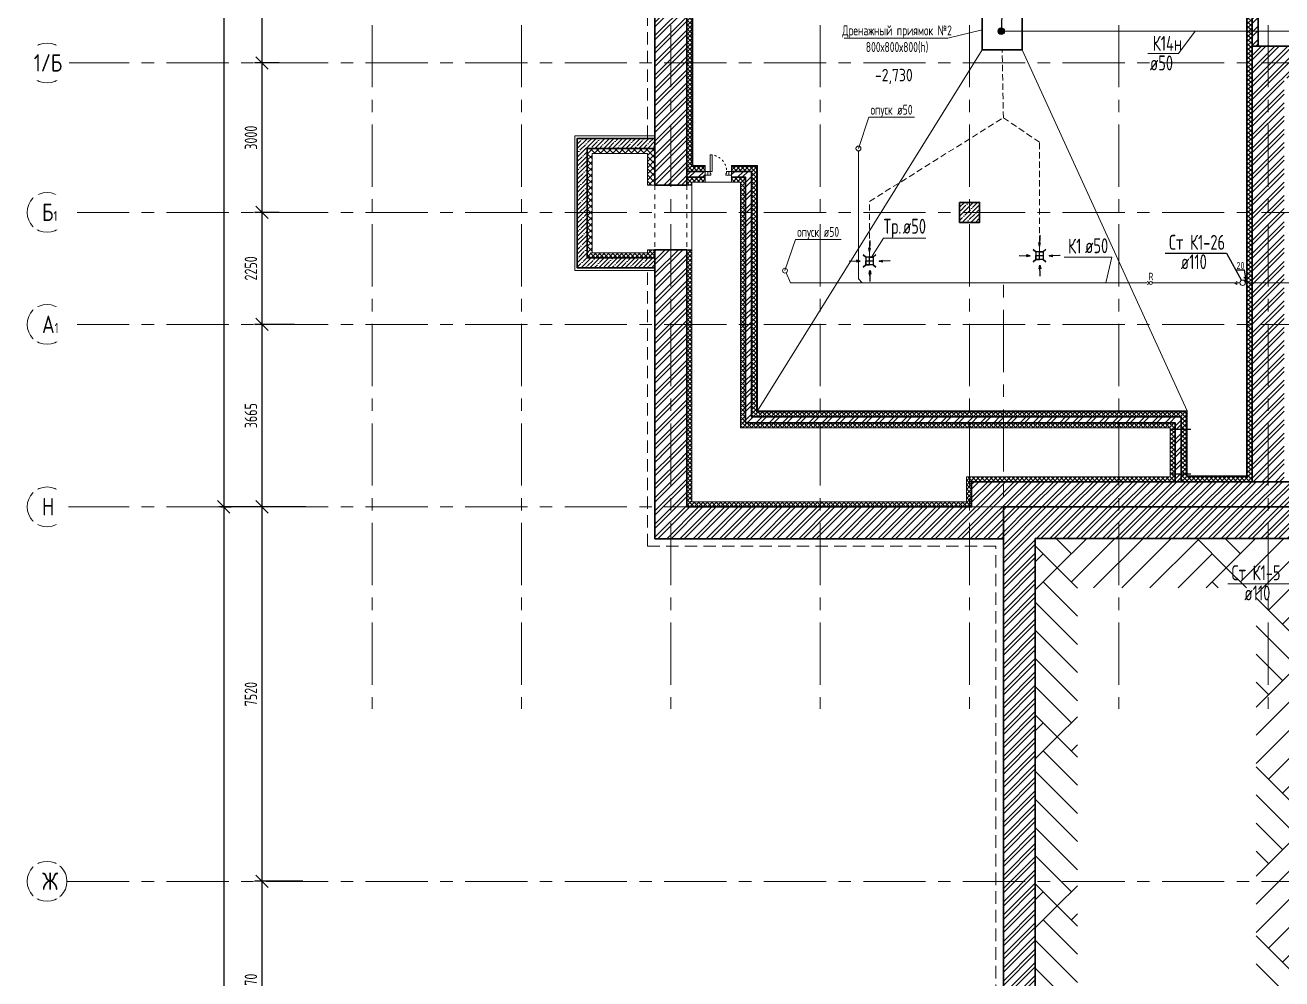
# Model space of a CAD drawing. Header units: millimetres. Extents: x -8689834 to 9419935, y -370377 to 166066.
# Drawn here: x -360146 to -334898, y 73207 to 92361 of the extents above; entities that cross this region are included whole.
import ezdxf
from ezdxf import colors
from ezdxf.entities.mleader import LeaderData, LeaderLine
from ezdxf.math import Vec2, Vec3

# ---------------------------------------------------------------- set-up
doc = ezdxf.new("R2010")
doc.units = ezdxf.units.MM
doc.header["$MEASUREMENT"] = 0
for name, pattern in [('01_base$0$DASHED2', [0.375, 0.25, -0.125]), ('ACAD_ISO03W100', [30, 12, -18]), ('CENTER', [2, 1.25, -0.25, 0.25, -0.25]), ('TRATTEGGIATA', [0.75, 0.5, -0.25]), ('Штрих', [6.35, 3.175, -3.175])]:
    doc.linetypes.add(name, pattern=pattern)
doc.layers.get('0').update_dxf_attribs({"color": 250, "lineweight": 9})
for name, color, linetype, lineweight in [('1 этаж тонкие линии!', 250, 'Continuous', 0), ('АР_Двери', 175, 'Continuous', 18), ('АР_Колонны', 250, 'Continuous', 30), ('АР_Колонны Штрих', 250, 'Continuous', 5), ('АР_МосжилНии_Стены', 127, 'Continuous', 30), ('АР_Навесной фасад', 190, 'Continuous', 5), ('АР_Оси', 195, 'Continuous', 9), ('АР_Оси размеры', 164, 'Continuous', 9), ('АР_Отметки', 250, 'Continuous', 15), ('АР_Перегородки кирпич', 244, 'Continuous', 30), ('АР_Перегородки_кирпич_Штрих', 244, 'Continuous', 5), ('АР_Сущ Несущая стена', 216, 'Continuous', 30), ('АР_тонкая линия', 250, 'Continuous', 0), ('АР_Утеплитель', 154, 'Continuous', 9), ('АР_Штриховка кирпич', 250, 'Continuous', 9), ('АР_Штриховка монолит', 250, 'Continuous', 9), ('ВК_канализация', 32, 'Continuous', 30), ('М_проемы ОВ 4-5эт', 172, 'Continuous', 30), ('Подвал', 250, 'Continuous', 30), ('тх разм', 250, 'Continuous', 9), ('ФВ-5', 250, 'Continuous', 9), ('Штриховка', 7, 'Continuous', 5)]:
    doc.layers.add(name, color=color, linetype=linetype, lineweight=lineweight)
doc.layers.add('25. ЗАЛИВКА ЗОН', color=7, linetype='Continuous', lineweight=0, transparency=0.2)
for name, color, linetype in [('АР_Кровля дорожки', 245, 'Continuous'), ('м_0_воздухозабор', 132, 'Continuous'), ('ТХ_ВК_трапы', 5, 'Continuous')]:
    doc.layers.add(name, color=color, linetype=linetype)
doc.styles.add('ISOCPEUR', font='isocpeur.ttf', dxfattribs={"width": 0.7})
doc.styles.add('ГОСТ 2.304', font='isocpeur.ttf', dxfattribs={"width": 0.7})
doc.dimstyles.new('R_100', dxfattribs={"dimtxt": 270, "dimasz": 120, "dimexe": 100, "dimexo": 0, "dimgap": 60, "dimtad": 1, "dimdec": 0, "dimrnd": 5, "dimzin": 0, "dimdsep": 46, "dimtxsty": 'ISOCPEUR', "dimblk": 'ARCHTICK', "dimcen": 0, "dimdle": 100, "dimclrd": 256, "dimclre": 256, "dimclrt": 256, "dimadec": 0, "dimazin": 0, "dimtfac": 2, "dimtdec": 0, "dimtofl": 0, "dimtmove": 1, "dimatfit": 3, "dimfxl": 1, "dimtvp": 3, "dimtolj": 1, "dimtzin": 0, "dimarcsym": 0})
doc.dimstyles.new('R_50', dxfattribs={"dimtxt": 140, "dimasz": 30, "dimexe": 20, "dimexo": 0, "dimgap": 20, "dimtad": 1, "dimdec": 0, "dimrnd": 5, "dimzin": 0, "dimdsep": 46, "dimtxsty": 'ISOCPEUR', "dimblk": 'ARCHTICK', "dimcen": 50, "dimdle": 20, "dimclrd": 256, "dimclre": 256, "dimclrt": 256, "dimadec": 0, "dimazin": 0, "dimtfac": 2, "dimtdec": 0, "dimtofl": 0, "dimtmove": 1, "dimatfit": 3, "dimfxl": 1, "dimtvp": 3, "dimtolj": 1, "dimtzin": 0, "dimarcsym": 0})
doc.dimstyles.new('СПДС', dxfattribs={"dimscale": 100, "dimtxt": 2.5, "dimasz": 2.5, "dimexe": 1.5, "dimexo": 0, "dimgap": 1, "dimtad": 1, "dimdec": 0, "dimrnd": 1, "dimtxsty": 'ГОСТ 2.304', "dimblk": 'OBLIQUE', "dimcen": 2.5, "dimdle": 1.5, "dimadec": 0, "dimazin": 2, "dimtfac": 0.75, "dimtdec": 0, "dimtmove": 1, "dimatfit": 3, "dimfxl": 1, "dimtolj": 1, "dimarcsym": 1})
pattern_1 = [(225.037216, (0, 370), (61.912019, -61.831642), []), (315.037216, (0, 370), (61.831642, 61.912019), [])]

# ---------------------------------------------------------------- blocks, each defined once
blk = doc.blocks.new('_Oblique')
at = {"color": 0, "linetype": 'ByBlock', "lineweight": -2}
blk.add_line((-0.5, -0.5), (0.5, 0.5), dxfattribs=at)
blk = doc.blocks.new('*D464')
at = {"layer": 'АР_Оси размеры', "color": 0, "lineweight": -2, "ltscale": 100, "transparency": 16777216}
for p, q in [((-355385, 70846), (-355385, 75316)), ((-354567, 75166), (-355535, 75166)), ((-355035, 70996), (-355535, 70996))]:
    blk.add_line(p, q, dxfattribs=at)
at = {"layer": 'АР_Оси размеры', "color": 0, "lineweight": -2, "ltscale": 100, "transparency": 16777216, "xscale": 250, "yscale": 250, "zscale": 250}
for p, rotation in [((-355385, 75166), 90), ((-355385, 70996), 270)]:
    blk.add_blockref('_Oblique', p, dxfattribs=dict(at, rotation=rotation))
at = {"layer": 'АР_Оси размеры', "color": 0, "ltscale": 100, "transparency": 16777216, "insert": (-355610, 73081), "char_height": 250, "attachment_point": 5, "rotation": 90, "style": 'ГОСТ 2.304'}
blk.add_mtext('\\A1;4170', dxfattribs=at)
blk = doc.blocks.new('*D465')
at = {"layer": 'АР_Оси размеры', "color": 0, "lineweight": -2, "ltscale": 100, "transparency": 16777216}
for p, q in [((-355385, 75016), (-355385, 82836)), ((-354506, 82686), (-355535, 82686)), ((-354567, 75166), (-355535, 75166))]:
    blk.add_line(p, q, dxfattribs=at)
at = {"layer": 'АР_Оси размеры', "color": 0, "lineweight": -2, "ltscale": 100, "transparency": 16777216, "xscale": 250, "yscale": 250, "zscale": 250}
for p, rotation in [((-355385, 82686), 90), ((-355385, 75166), 270)]:
    blk.add_blockref('_Oblique', p, dxfattribs=dict(at, rotation=rotation))
at = {"layer": 'АР_Оси размеры', "color": 0, "ltscale": 100, "transparency": 16777216, "insert": (-355610, 78926), "char_height": 250, "attachment_point": 5, "rotation": 90, "style": 'ГОСТ 2.304'}
blk.add_mtext('\\A1;7520', dxfattribs=at)
blk = doc.blocks.new('*D466')
at = {"layer": 'АР_Оси размеры', "color": 0, "lineweight": -2, "ltscale": 100, "transparency": 16777216}
for p, q in [((-354736, 86351), (-355535, 86351)), ((-355385, 82536), (-355385, 86501)), ((-354506, 82686), (-355535, 82686))]:
    blk.add_line(p, q, dxfattribs=at)
at = {"layer": 'АР_Оси размеры', "color": 0, "lineweight": -2, "ltscale": 100, "transparency": 16777216, "xscale": 250, "yscale": 250, "zscale": 250}
for p, rotation in [((-355385, 86351), 90), ((-355385, 82686), 270)]:
    blk.add_blockref('_Oblique', p, dxfattribs=dict(at, rotation=rotation))
at = {"layer": 'АР_Оси размеры', "color": 0, "ltscale": 100, "transparency": 16777216, "insert": (-355610, 84518), "char_height": 250, "attachment_point": 5, "rotation": 90, "style": 'ГОСТ 2.304'}
blk.add_mtext('\\A1;3665', dxfattribs=at)
blk = doc.blocks.new('*D467')
at = {"layer": 'АР_Оси размеры', "color": 0, "lineweight": -2, "ltscale": 100, "transparency": 16777216}
for p, q in [((-355385, 86201), (-355385, 88751)), ((-355043, 88601), (-355535, 88601)), ((-354736, 86351), (-355535, 86351))]:
    blk.add_line(p, q, dxfattribs=at)
at = {"layer": 'АР_Оси размеры', "color": 0, "lineweight": -2, "ltscale": 100, "transparency": 16777216, "xscale": 250, "yscale": 250, "zscale": 250}
for p, rotation in [((-355385, 88601), 90), ((-355385, 86351), 270)]:
    blk.add_blockref('_Oblique', p, dxfattribs=dict(at, rotation=rotation))
at = {"layer": 'АР_Оси размеры', "color": 0, "ltscale": 100, "transparency": 16777216, "insert": (-355610, 87476), "char_height": 250, "attachment_point": 5, "rotation": 90, "style": 'ГОСТ 2.304'}
blk.add_mtext('\\A1;2250', dxfattribs=at)
blk = doc.blocks.new('*D468')
at = {"layer": 'АР_Оси размеры', "color": 0, "lineweight": -2, "ltscale": 100, "transparency": 16777216}
for p, q in [((-355385, 88451), (-355385, 91751)), ((-355043, 91601), (-355535, 91601)), ((-355043, 88601), (-355535, 88601))]:
    blk.add_line(p, q, dxfattribs=at)
at = {"layer": 'АР_Оси размеры', "color": 0, "lineweight": -2, "ltscale": 100, "transparency": 16777216, "xscale": 250, "yscale": 250, "zscale": 250}
for p, rotation in [((-355385, 91601), 90), ((-355385, 88601), 270)]:
    blk.add_blockref('_Oblique', p, dxfattribs=dict(at, rotation=rotation))
at = {"layer": 'АР_Оси размеры', "color": 0, "ltscale": 100, "transparency": 16777216, "insert": (-355610, 90101), "char_height": 250, "attachment_point": 5, "rotation": 90, "style": 'ГОСТ 2.304'}
blk.add_mtext('\\A1;3000', dxfattribs=at)
blk = doc.blocks.new('*D469')
at = {"layer": 'АР_Оси размеры', "color": 0, "lineweight": -2, "ltscale": 100, "transparency": 16777216}
for p, q in [((-355385, 91451), (-355385, 94751)), ((-354876, 94601), (-355535, 94601)), ((-355043, 91601), (-355535, 91601))]:
    blk.add_line(p, q, dxfattribs=at)
at = {"layer": 'АР_Оси размеры', "color": 0, "lineweight": -2, "ltscale": 100, "transparency": 16777216, "xscale": 250, "yscale": 250, "zscale": 250}
for p, rotation in [((-355385, 94601), 90), ((-355385, 91601), 270)]:
    blk.add_blockref('_Oblique', p, dxfattribs=dict(at, rotation=rotation))
at = {"layer": 'АР_Оси размеры', "color": 0, "ltscale": 100, "transparency": 16777216, "insert": (-355610, 93101), "char_height": 250, "attachment_point": 5, "rotation": 90, "style": 'ГОСТ 2.304'}
blk.add_mtext('\\A1;3000', dxfattribs=at)
blk = doc.blocks.new('*D482')
at = {"layer": 'АР_Оси размеры', "color": 0, "lineweight": -2, "ltscale": 100, "transparency": 16777216}
for p, q in [((-356211, 130601), (-356005, 130601)), ((-356155, 130751), (-356155, 82536)), ((-356211, 82686), (-356005, 82686))]:
    blk.add_line(p, q, dxfattribs=at)
at = {"layer": 'АР_Оси размеры', "color": 0, "lineweight": -2, "ltscale": 100, "transparency": 16777216, "xscale": 250, "yscale": 250, "zscale": 250}
for p, rotation in [((-356155, 130601), 90), ((-356155, 82686), 270)]:
    blk.add_blockref('_Oblique', p, dxfattribs=dict(at, rotation=rotation))
at = {"layer": 'АР_Оси размеры', "color": 0, "ltscale": 100, "transparency": 16777216, "insert": (-356380, 106643), "char_height": 250, "attachment_point": 5, "rotation": 90, "style": 'ГОСТ 2.304'}
blk.add_mtext('\\A1;47915', dxfattribs=at)
blk = doc.blocks.new('_DotSmall')
at = {"color": 0, "linetype": 'ByBlock', "const_width": 0.5}
blk.add_lwpolyline([(-0.0625, 0, 1), (0.0625, 0, 1)], format="xyb", close=True, dxfattribs=at)
blk = doc.blocks.new('_ArchTick')
at = {"color": 0, "linetype": 'ByBlock', "const_width": 0.15}
blk.add_lwpolyline([(-0.5, -0.5), (0.5, 0.5)], dxfattribs=at)
blk = doc.blocks.new('*D758')
at = {"layer": 'тх разм', "lineweight": -2, "ltscale": 500, "transparency": 16777216}
for p, q in [((-355020, 82686), (-356255, 82686)), ((-356155, 82786), (-356155, 55106)), ((-355864, 55206), (-356255, 55206))]:
    blk.add_line(p, q, dxfattribs=at)
at = {"layer": 'тх разм', "lineweight": -2, "ltscale": 500, "transparency": 16777216, "xscale": 120, "yscale": 120, "zscale": 120}
for p, rotation in [((-356155, 82686), 90), ((-356155, 55206), 270)]:
    blk.add_blockref('_ArchTick', p, dxfattribs=dict(at, rotation=rotation))
at = {"layer": 'тх разм', "lineweight": 13, "ltscale": 500, "transparency": 16777216, "insert": (-356350, 68946), "char_height": 270, "attachment_point": 5, "rotation": 90, "style": 'ISOCPEUR'}
blk.add_mtext('\\A1;27480', dxfattribs=at)
blk = doc.blocks.new('*U271')
for points in [[(0, 0), (0, -80), (55, -80), (55, 0), (0, 0)], [(55, -80), (55, 0), (115, 0), (115, -40), (100, -40), (100, -80), (55, -80)], [(475, -80), (475, 0), (415, 0), (415, -40), (430, -40), (430, -80), (475, -80)], [(530, 0), (530, -80), (475, -80), (475, 0), (530, 0)]]:
    blk.add_lwpolyline(points)
blk.add_lwpolyline([(100, -80), (100, -410), (140, -410), (140, -80)], close=True)
at = {"linetype": 'ACAD_ISO03W100', "ltscale": 3}
blk.add_arc((100, -80), 330, 270, 0, dxfattribs=at)
blk = doc.blocks.new('Трапы с разуклонкой')
at = {"layer": 'ТХ_ВК_трапы', "color": 18, "true_color": 0x000000}
blk.add_lwpolyline([(364931, 183328), (364981, 183278), (364981, 183128), (364931, 183078), (364981, 183128), (365130, 183128), (365181, 183077), (365130, 183128), (365055, 183128), (365055, 183278), (364981, 183278), (365130, 183278), (365179, 183327), (365130, 183278), (365130, 183128), (365130, 183203), (364981, 183203)], dxfattribs=at)
blk.add_lwpolyline([(364931, 183328), (364981, 183278), (364981, 183128), (364931, 183078), (364981, 183128), (365130, 183128), (365181, 183077), (365130, 183128), (365055, 183128), (365055, 183278), (364981, 183278), (365130, 183278), (365179, 183327), (365130, 183278), (365130, 183128), (365130, 183203), (364981, 183203)], dxfattribs=at)
blk = doc.blocks.new('A$C985b353d')
at = {"layer": 'ТХ_ВК_трапы', "color": 18, "ltscale": 100, "true_color": 0x000000}
for p, q in [((2, 189), (-11, 264)), ((-11, 264), (2, 189)), ((6, 409), (2, 189)), ((2, 189), (20, 264)), ((-407, 3), (-188, -1)), ((-188, -1), (-263, 17)), ((192, -1), (267, 17)), ((412, 3), (192, -1)), ((-188, -1), (-262, -14)), ((-262, -14), (-188, -1)), ((10, -191), (-4, -265)), ((-4, -265), (10, -191)), ((14, -410), (10, -191)), ((10, -191), (27, -266)), ((192, -1), (267, -14)), ((267, -14), (192, -1))]:
    blk.add_line(p, q, dxfattribs=at)
blk = doc.blocks.new('*D2151')
at = {"lineweight": -2, "ltscale": 100, "transparency": 16777216}
for p, q in [((-335650, 87443), (-335808, 87443)), ((-335621, 87286), (-335650, 87443)), ((-335630, 87286), (-335660, 87286)), ((-335630, 87186), (-335630, 87306)), ((-335630, 87286), (-335611, 87286)), ((-335611, 87186), (-335611, 87306)), ((-335611, 87286), (-335581, 87286))]:
    blk.add_line(p, q, dxfattribs=at)
at = {"lineweight": -2, "ltscale": 100, "transparency": 16777216, "xscale": 30, "yscale": 30, "zscale": 30}
blk.add_blockref('_ArchTick', (-335630, 87286), dxfattribs=at)
at = {"lineweight": -2, "ltscale": 100, "transparency": 16777216, "xscale": 30, "yscale": 30, "zscale": 30, "rotation": 180}
blk.add_blockref('_ArchTick', (-335611, 87286), dxfattribs=at)
at = {"ltscale": 100, "transparency": 16777216, "insert": (-335729, 87533), "char_height": 140, "attachment_point": 5, "style": 'ISOCPEUR'}
blk.add_mtext('\\A1;20', dxfattribs=at)

msp = doc.modelspace()

# ---------------------------------------------------------------- hatches: boundary and pattern name
at = {"layer": '1 этаж тонкие линии!', "ltscale": 100, "transparency": 33554559}
h = msp.add_hatch(dxfattribs=at)
h.set_pattern_fill('AR-PARQ1', scale=200, angle=45, style=0)
h.paths.add_polyline_path([(-339005.1, 81057.8), (-335415.1, 81057.8), (-335415.1, 63056), (-339005.1, 63056)], flags=16)
h.paths.add_polyline_path([(-339852.1, 82045.5), (-334484.7, 82050.5), (-334484.7, 62098), (-339852.7, 62093)])
at = {"layer": 'АР_Колонны Штрих', "ltscale": 100}
h = msp.add_hatch(dxfattribs=at)
h.set_pattern_fill('ANSI35', scale=500)
h.set_pattern_definition([(45, (-1298424.17, 128672.16), (-88.388348, 88.388348), []), (45, (-1298335.78, 128672.16), (-88.388348, 88.388348), [156.25, -31.25, 0, -31.25])])
h.paths.add_polyline_path([(-340972.1, 88800.7), (-341372.1, 88800.7), (-341372.1, 88400.7), (-340972.1, 88400.7)])
at = {"layer": 'АР_Перегородки_кирпич_Штрих', "ltscale": 100}
h = msp.add_hatch(dxfattribs=at)
h.set_pattern_fill('ANSI32', scale=500)
h.paths.add_polyline_path([(-335372.2, 100516.9), (-339246.7, 100520.7), (-339246.8, 100400.7), (-335492.2, 100400.7), (-335492.2, 99100.7), (-335372.2, 99100.7)])
h.paths.add_polyline_path([(-335372.2, 99100.7), (-335492.2, 99100.7), (-335492.2, 94600.7), (-335372.2, 94600.7)])
h.paths.add_polyline_path([(-335372.2, 94600.7), (-335492.2, 94600.7), (-335492.2, 91935.7), (-335372.2, 91935.7)])
h.paths.add_polyline_path([(-340746.8, 100457.5), (-340746.8, 100456.1), (-340746.8, 100455.9)], flags=16)
h.paths.add_polyline_path([(-340746.8, 100440.7), (-340746.8, 100520.7), (-340972.1, 100520.5), (-340972.1, 100400.7), (-340746.8, 100400.7), (-340746.8, 100438.8)])
h = msp.add_hatch(dxfattribs=at)
h.set_pattern_fill('ANSI32', scale=500)
h.paths.add_polyline_path([(-346482.2, 89424.7), (-346852.2, 89424.7), (-346852.2, 89304.7), (-346482.2, 89304.7)])
h = msp.add_hatch(dxfattribs=at)
h.set_pattern_fill('ANSI32', scale=500)
h.paths.add_polyline_path([(-345552.2, 89424.7), (-345952.2, 89424.7), (-345952.2, 89304.7), (-345672.2, 89304.7), (-345672.2, 84372.1), (-337041.1, 84372.1), (-337043, 83192.5), (-336923, 83192.3), (-336920.8, 84491.2), (-345552.2, 84492.1)])
at = {"layer": 'АР_Утеплитель', "ltscale": 100}
h = msp.add_hatch(dxfattribs=at)
h.set_pattern_fill('ANSI37', scale=700, angle=180.03722)
h.set_pattern_definition(pattern_1)
h.paths.add_polyline_path([(-348754.1, 89785.4), (-347642.8, 89785.7), (-347642.7, 89886), (-348854.5, 89885.6)])
h = msp.add_hatch(dxfattribs=at)
h.set_pattern_fill('ANSI37', scale=700, angle=180.03722)
h.set_pattern_definition([(225.037216, (-262306.35, 402283.35), (61.91202, -61.831642), []), (315.037216, (-262306.35, 402283.35), (61.831642, 61.91202), [])])
h.paths.add_polyline_path([(-348852.3, 87785.4), (-348752.8, 87785.5), (-348754.3, 89785.6), (-348852.2, 89885.8)])
h = msp.add_hatch(dxfattribs=at)
h.set_pattern_fill('ANSI37', scale=700, angle=180.03722)
h.set_pattern_definition(pattern_1)
h.paths.add_polyline_path([(-347492.2, 89148.6), (-347642.7, 89148.6), (-347642.7, 89885.9), (-347492.2, 89885.9)])
at = {"layer": 'АР_Штриховка кирпич', "ltscale": 100}
h = msp.add_hatch(dxfattribs=at)
h.set_pattern_fill('ANSI32', scale=500)
h.paths.add_polyline_path([(-347492.2, 102840.4), (-346852.1, 102840.4), (-346852.1, 106850.7), (-347492.2, 106340.7)])
h.paths.add_polyline_path([(-347492.1, 89148.6), (-346852.1, 89148.6), (-346852.1, 101675.4), (-347492.2, 101675.4)])
h.paths.add_polyline_path([(-346852.1, 87848.6), (-347492.1, 87848.6), (-347492.1, 83698.5), (-346852.1, 83698.5)])
h = msp.add_hatch(dxfattribs=at)
h.set_pattern_fill('ANSI32', scale=500)
h.set_pattern_definition([(45, (-1298418.67, 164822.8), (-132.58252, 132.58252), []), (45, (-1298330.29, 164822.8), (-132.58252, 132.58252), [])])
h.paths.add_polyline_path([(-335492.2, 83192.4), (-334852.2, 83192.4), (-334852.2, 91294.9), (-333250.9, 91296.1), (-333250.9, 91935.3), (-335492.2, 91935.7)])
h = msp.add_hatch(dxfattribs=at)
h.set_pattern_fill('ANSI32', scale=500)
h.paths.add_polyline_path([(-346852.1, 83700.7), (-347492, 83700.7), (-347492, 82045.7), (-340491.8, 82045.7), (-340491.8, 82685.7), (-329971.8, 82685.7), (-329971.8, 83192.4), (-341131.8, 83192.4), (-341131.8, 82685.7), (-346852, 82685.7)])
h = msp.add_hatch(dxfattribs=at)
h.set_pattern_fill('ANSI32', scale=500)
h.paths.add_polyline_path([(-339853.3, 82050.5), (-330106.8, 82051.5), (-330106.8, 80969.2), (-329468.3, 80969), (-329468.3, 82685.7), (-329576.8, 82685.7), (-329971.8, 82685.8), (-340493.3, 82685.7), (-340493.3, 64815.7), (-346842, 64815.7), (-346842, 55105.7), (-333741.7, 55105.7), (-333741.7, 61455.7), (-332347.9, 61455.7), (-332347.9, 62094), (-334239.8, 62094), (-334239.8, 55506.5), (-346441.8, 55506.5), (-346441.1, 64415), (-340492.6, 64415), (-340517.6, 61455.7), (-334214, 61455.7), (-334225.3, 62094.7), (-339853.3, 62094.7), (-339853.4, 64904.6)])
at = {"layer": 'АР_Штриховка монолит', "ltscale": 100}
h = msp.add_hatch(dxfattribs=at)
h.set_pattern_fill('ANSI35', scale=500)
h.paths.add_polyline_path([(-347492.1, 90085.7), (-349052.1, 90085.8), (-349052.4, 87485.8), (-347492.2, 87485.7), (-347492.2, 87685.7), (-348852.4, 87685.8), (-348852.2, 89885.8), (-347492.2, 89885.8)])
at = {"layer": 'ФВ-5', "lineweight": 13, "ltscale": 500}
h = msp.add_hatch(color=7, dxfattribs=at)
h.dxf.hatch_style = 1
h.paths.add_polyline_path([(-340467.3, 92239.9, 1), (-340604.2, 92239.9, 1)])
h = msp.add_hatch(color=1, dxfattribs=at)
h.dxf.hatch_style = 1
h.paths.add_polyline_path([(-340466.8, 92239.9, 1), (-340603.7, 92239.9, 1)])
at = {"layer": 'Штриховка', "transparency": 33554636}
h = msp.add_hatch(dxfattribs=at)
h.set_pattern_fill('ANSI37', scale=500)
h.paths.add_polyline_path([(-341372, 100400.7), (-344172.1, 100400.7), (-344172.1, 100300.7), (-341372, 100300.7)])
h.paths.add_polyline_path([(-344172.1, 100400.7), (-345133.7, 100400.7), (-345133.7, 100300.7), (-344172.1, 100300.7)])
h.paths.add_polyline_path([(-346633.3, 100400.7), (-346852.2, 100400.7), (-346852.2, 99100.7), (-346752.2, 99100.7), (-346752.2, 100300.7), (-346633.3, 100300.7)])
h.paths.add_polyline_path([(-346752.2, 99100.7), (-346852.2, 99100.7), (-346852.2, 94600.7), (-346752.2, 94600.7)])
h.paths.add_polyline_path([(-335492.2, 94800.7), (-335592.2, 94800.7), (-335592.2, 94600.7), (-335492.2, 94600.7)])
h.paths.add_polyline_path([(-335492.2, 95920.7), (-338172.1, 95920.7), (-338172.1, 95820.7), (-335592.2, 95820.7), (-335592.2, 95020.6), (-335592.2, 94920.6), (-335492.2, 94920.6)])
h.paths.add_polyline_path([(-336922.8, 83292.4), (-336923, 83192.4), (-335492.2, 83192.4), (-335492.2, 91935.7), (-335492.2, 94600.7), (-335592.2, 94600.7), (-335592.2, 83292.4)])
h.paths.add_polyline_path([(-337043, 83192.4), (-337042.8, 83292.4), (-341231.8, 83292.4), (-341231.8, 82785.7), (-346752.2, 82785.7), (-346752.2, 87848.6), (-346852.2, 87848.6), (-346852.2, 82685.7), (-341131.8, 82685.7), (-341131.8, 83192.4)])
h = msp.add_hatch(dxfattribs=at)
h.set_pattern_fill('ANSI37', scale=500)
h.paths.add_polyline_path([(-346482.2, 89524.7), (-346752.2, 89524.7), (-346752.2, 94600.7), (-346852.2, 94600.7), (-346852.2, 89424.7), (-346482.2, 89424.7)])
h.paths.add_polyline_path([(-346482.2, 89304.7), (-346852.2, 89304.7), (-346852.2, 89148.6), (-346752.2, 89148.6), (-346752.2, 89204.7), (-346482.2, 89204.7)])
h = msp.add_hatch(dxfattribs=at)
h.set_pattern_fill('ANSI37', scale=500)
h.paths.add_polyline_path([(-345452.2, 89524.7), (-345952.2, 89524.7), (-345952.2, 89424.7), (-345552.2, 89424.7), (-345552.2, 88600.7), (-345452.2, 88600.7)])
h.paths.add_polyline_path([(-345452.2, 88600.7), (-345552.2, 88600.7), (-345552.2, 86350.7), (-345452.2, 86350.7)])
h.paths.add_polyline_path([(-345452.2, 86350.7), (-345552.2, 86350.7), (-345552.2, 84492.1), (-344606.7, 84492.1), (-344480.7, 84592.1), (-345452.2, 84592.1)])
h.paths.add_polyline_path([(-336820.7, 84592.1), (-344172.1, 84592.1), (-344172.1, 84492.1), (-336920.8, 84492.1), (-336923, 83292.5), (-336823, 83292.3)])
h.paths.add_polyline_path([(-344172.1, 84592.1), (-344480.7, 84592.1), (-344606.7, 84492.1), (-344172.1, 84492.1)])
h = msp.add_hatch(dxfattribs=at)
h.set_pattern_fill('ANSI37', scale=500)
h.paths.add_polyline_path([(-345672.2, 89304.7), (-345952.2, 89304.7), (-345952.2, 89204.7), (-345772.2, 89204.7), (-345772.2, 84272.1), (-337141.2, 84271.8), (-337143, 83292.4), (-337043, 83292.4), (-337041.1, 84371.6), (-345672.2, 84372.1)])
h = msp.add_hatch(dxfattribs=at)
h.set_pattern_fill('ANSI37', scale=500)
h.paths.add_polyline_path([(-348852.2, 87685.4), (-347642.7, 87685.8), (-347642.8, 87785.7), (-348853, 87785.3)])
h = msp.add_hatch(dxfattribs=at)
h.set_pattern_fill('ANSI37', scale=500)
h.paths.add_polyline_path([(-347492.2, 87685.7), (-347642.7, 87685.7), (-347642.7, 87848.6), (-347492.2, 87848.6)])

# ---------------------------------------------------------------- linework, layer by layer
at = {"color": 7, "linetype": 'TRATTEGGIATA', "ltscale": 500}
for p, q in [((-347641.7, 90096.6), (-347641.7, 98565.7)), ((-347641.7, 81895.7), (-347642.2, 87489.2)), ((-347642.2, 81895.7), (-340642, 81894.9)), ((-340642, 64965.7), (-340642, 81894.9))]:
    msp.add_line(p, q, dxfattribs=at)
at = {"layer": '1 этаж тонкие линии!', "color": 7, "ltscale": 100, "transparency": 33554559, "elevation": -1.1}
for points in [[(-346752.2, 89148.6), (-346752.2, 89204.7)], [(-337141.2, 83292.4), (-341231.8, 83292.4), (-341231.8, 82785.7), (-346752.2, 82785.7)]]:
    msp.add_lwpolyline(points, dxfattribs=at)
at = {"layer": '25. ЗАЛИВКА ЗОН', "color": 7, "lineweight": 13, "ltscale": 500}
for p, q in [((-347492.2, 89885.9), (-347642.7, 89885.9)), ((-347642.7, 89885.9), (-347642.7, 89885.8)), ((-347492.2, 89148.6), (-347492.2, 89885.9)), ((-347642.7, 89786), (-347642.7, 89148.6)), ((-347642.7, 89148.6), (-347492.2, 89148.6)), ((-347656.1, 87685.7), (-347492.2, 87685.7)), ((-347656.1, 87685.7), (-347656.1, 87685.7)), ((-347492.2, 87848.6), (-347642.7, 87848.6)), ((-347492.2, 87685.7), (-347492.2, 87848.6))]:
    msp.add_line(p, q, dxfattribs=at)
for points in [[(-347642.7, 89786), (-347642.7, 89148.6), (-347492.2, 89148.6), (-347492.2, 89885.9), (-347656.1, 89885.9), (-347656.1, 89885.8)], [(-347642.7, 89786), (-347642.7, 89148.6), (-347492.2, 89148.6), (-347492.2, 89885.9), (-347656.1, 89885.9), (-347656.1, 89885.8)], [(-347642.7, 89786), (-347642.7, 89148.6), (-347492.2, 89148.6), (-347492.2, 89885.9), (-347642.7, 89885.9), (-347642.7, 89885.8)], [(-347642.7, 87685.7), (-347642.7, 87685.7), (-347492.2, 87685.7), (-347492.2, 87848.6), (-347642.7, 87848.6), (-347642.7, 87786)]]:
    msp.add_lwpolyline(points, dxfattribs=at)
at = {"layer": 'АР_Колонны', "color": 7, "ltscale": 100}
msp.add_lwpolyline([(-341372.1, 88800.7), (-340972.1, 88800.7), (-340972.1, 88400.7), (-341372.1, 88400.7)], close=True, dxfattribs=at)
at = {"layer": 'АР_Кровля дорожки', "color": 7, "ltscale": 500}
for points in [[(-338821.1, 93669.3), (-340479.5, 93669.3), (-340535.3, 92239.9)], [(-337241.5, 87778.5), (-336007.5, 87778.5), (-335711.5, 87234.9)]]:
    msp.add_lwpolyline(points, dxfattribs=at)
at = {"layer": 'АР_МосжилНии_Стены', "color": 7, "ltscale": 100}
for p, q in [((-347492.2, 89276.7), (-347492.2, 101675.4)), ((-346852.2, 89276.7), (-346852.2, 101675.4)), ((-335492.2, 91935.7), (-333250.9, 91935.7)), ((-335492.2, 83192.4), (-335492.2, 91935.7)), ((-347492.2, 89148.6), (-347492.2, 90135.7)), ((-346852.2, 89148.6), (-346852.2, 89700.7)), ((-347492.2, 83584.1), (-347492.2, 87848.6)), ((-346852.2, 83649.1), (-346852.2, 87848.6)), ((-347492.2, 82045.7), (-347492.2, 83765.7)), ((-346852.2, 82685.7), (-346852.2, 83700.7)), ((-346852.2, 82685.7), (-341131.8, 82685.7)), ((-340491.8, 64415), (-340491.8, 82685.7)), ((-340491.8, 82685.7), (-329468.3, 82685.7)), ((-347492.2, 82045.7), (-340492, 82045.7)), ((-339853.3, 62095.5), (-339853.3, 82050.5)), ((-339853.3, 82050.5), (-334484.7, 82050.5))]:
    msp.add_line(p, q, dxfattribs=at)
for points in [[(-346852.2, 89148.6), (-347492.2, 89148.6)], [(-347492.2, 87848.6), (-346852.2, 87848.6)], [(-346852, 82685.7), (-341131.8, 82685.7), (-341131.8, 83192.4), (-329971.8, 83192.4)]]:
    msp.add_lwpolyline(points, dxfattribs=at)
at = {"layer": 'АР_Навесной фасад', "color": 7, "ltscale": 100}
msp.add_lwpolyline([(-347642.7, 87786), (-348752.6, 87785.5), (-348754.1, 89785.6), (-347642.7, 89786)], dxfattribs=at)
at = {"layer": 'АР_Оси', "color": 7, "linetype": 'CENTER', "ltscale": 1000}
for p, q in [((-353172.1, 134363.2), (-353172.1, 78630.8)), ((-350172.1, 134363.2), (-350172.1, 78630.8)), ((-347172.1, 134363.2), (-347172.1, 78630.8)), ((-344172.1, 134363.2), (-344172.1, 78630.8)), ((-341172.1, 134363.2), (-341172.1, 78630.8)), ((-338172.1, 134363.2), (-338172.1, 78630.8)), ((-335172.1, 134363.2), (-335172.1, 78630.8)), ((-359305.8, 91600.7), (-276127.4, 91600.7)), ((-359305.8, 88600.7), (-276127.4, 88600.7)), ((-340492, 53394.4), (-340492, 87278.3)), ((-359305.8, 86350.7), (-276127.4, 86350.7)), ((-359305.8, 82685.7), (-275708.6, 82685.7)), ((-359305.8, 75165.7), (-275708.6, 75165.7))]:
    msp.add_line(p, q, dxfattribs=at)
at = {"layer": 'АР_Оси', "color": 7, "ltscale": 0.5}
for centre in [(-359705.8, 91600.7), (-359705.8, 88600.7), (-359705.8, 86350.7), (-359705.8, 82685.7), (-359705.8, 75165.7)]:
    msp.add_circle(centre, 400, dxfattribs=at)
at = {"layer": 'АР_Перегородки кирпич', "color": 7, "linetype": 'Continuous', "ltscale": 100}
for p, q in [((-335372.2, 100396.9), (-335372.2, 91935.7)), ((-335492.2, 94800.7), (-335492.2, 91935.7))]:
    msp.add_line(p, q, dxfattribs=at)
for points in [[(-346852.2, 89424.7), (-346482.2, 89424.7)], [(-345952.2, 89424.7), (-345552.2, 89424.7), (-345552.2, 84492.1), (-336920.8, 84492.1), (-336923, 83192.4)], [(-346852.2, 89304.7), (-346482.2, 89304.7)], [(-345952.2, 89304.7), (-345672.2, 89304.7), (-345672.2, 84372.1), (-337041.1, 84372.1), (-337043, 83192.4)]]:
    msp.add_lwpolyline(points, dxfattribs=at)
at = {"layer": 'АР_Сущ Несущая стена', "color": 7, "linetype": 'Штрих', "lineweight": 9, "ltscale": 30}
for p, q in [((-347492.2, 89148.6), (-347492.2, 87848.6)), ((-346852.2, 89148.6), (-346852.2, 87848.6))]:
    msp.add_line(p, q, dxfattribs=at)
at = {"layer": 'АР_Сущ Несущая стена', "color": 7, "ltscale": 100}
for points in [[(-347492.2, 87485.7), (-349052.4, 87485.8), (-349052.2, 90085.8), (-347492.2, 90085.7)], [(-348852.2, 89885.8), (-348852.3, 87685.8), (-347492.2, 87685.7)], [(-347492.2, 89885.8), (-348852.2, 89885.8)]]:
    msp.add_lwpolyline(points, dxfattribs=at)
at = {"layer": 'АР_тонкая линия', "color": 7, "ltscale": 500}
for p, q in [((-346852.2, 89148.6), (-346752.2, 89148.6, -1.1)), ((-346852.2, 87848.6), (-346752.2, 87848.6)), ((-346752.2, 87848.6), (-346752.2, 82785.7, -1.1))]:
    msp.add_line(p, q, dxfattribs=at)
for points in [[(-346752.2, 89524.7), (-346482.2, 89524.7)], [(-346732.2, 89544.7), (-346482.2, 89544.7)], [(-346752.2, 89204.7), (-346482.2, 89204.7)]]:
    msp.add_lwpolyline(points, dxfattribs=at)
at = {"layer": 'АР_Утеплитель', "color": 7, "ltscale": 0.25}
msp.add_lwpolyline([(-347492.2, 87435.7), (-349102.4, 87435.8), (-349102.2, 90135.8), (-347492.2, 90135.7)], dxfattribs=at)
at = {"layer": 'ВК_канализация', "color": 18, "lineweight": 13, "ltscale": 500, "true_color": 0x000000}
for points in [[(-343691.7, 92100.4), (-341609.5, 92100.4), (-340916.7, 92266.5)], [(-343404.8, 89883.4), (-343196.3, 90511.7), (-342278.1, 90511.7)], [(-344880.2, 87430.1), (-344671.7, 88058.4), (-343753.6, 88058.4)], [(-343145.1, 87699.3), (-342898.2, 88085), (-342051, 88085)], [(-339268.9, 87701.1), (-338316.4, 87701.1), (-338433.5, 87182.9)], [(-335805, 87214.4), (-335805, 87151.4), (-335852.3, 87182.9), (-335805, 87214.4)], [(-335984.7, 81141.7), (-334750.8, 81141.7), (-334552.7, 81946.8)]]:
    msp.add_lwpolyline(points, dxfattribs=at)
at = {"layer": 'ВК_канализация', "color": 152, "lineweight": 13, "ltscale": 500, "true_color": 0x2776bb}
msp.add_lwpolyline([(-340535.3, 92239.9), (-334050.9, 92239.9)], dxfattribs=at)
at = {"layer": 'ВК_канализация', "color": 18, "lineweight": 13, "ltscale": 500, "true_color": 0x000000, "elevation": -0.6}
msp.add_lwpolyline([(-337590.9, 91788.6), (-336973.9, 91788.6), (-336638.5, 92239.9)], dxfattribs=at)
at = {"layer": 'ВК_канализация', "color": 3, "linetype": '01_base$0$DASHED2', "lineweight": 13, "ltscale": 500}
for points in [[(-343182.4, 87699.3), (-343182.4, 88819), (-340491.9, 90502.2), (-340516, 91865.6)], [(-339767.3, 87806.8), (-339767.3, 90007.9), (-340491.9, 90502.2)]]:
    msp.add_lwpolyline(points, dxfattribs=at)
at = {"layer": 'ВК_канализация', "color": 244, "lineweight": 13, "ltscale": 500, "true_color": 0x991b1e}
for points in [[(-343404.8, 89833.4), (-343404.8, 87265.2), (-343332.5, 87182.9)], [(-344222.1, 87182.9), (-344769.9, 87182.9), (-344859.8, 87384.4)], [(-344222.1, 87182.9), (-337607.3, 87182.9)], [(-337560.5, 87182.9), (-337577.3, 87182.9)], [(-337500.5, 87182.9), (-335852.3, 87182.9)], [(-335805, 87182.9), (-335740.1, 87182.9)], [(-335630.2, 87186.4), (-334654.3, 87182.9), (-334493.4, 87340.2)]]:
    msp.add_lwpolyline(points, dxfattribs=at)
at = {"layer": 'ВК_канализация', "color": 7, "lineweight": 13, "ltscale": 500}
msp.add_circle((-340535.7, 92239.9), 68.4, dxfattribs=at)
at = {"layer": 'ВК_канализация', "color": 1, "lineweight": 13, "ltscale": 500}
msp.add_circle((-340535.3, 92239.9), 68.4, dxfattribs=at)
at = {"layer": 'ВК_канализация', "color": 244, "lineweight": 13, "ltscale": 500, "true_color": 0x991b1e}
for centre, radius in [((-343404.8, 89883.4), 50), ((-344880.2, 87430.1), 50), ((-337530.5, 87182.9), 30), ((-335685.2, 87186.6), 55)]:
    msp.add_circle(centre, radius, dxfattribs=at)
msp.add_arc((-337607.3, 87182.9), 30, 270, 90, dxfattribs=at)
at = {"layer": 'м_0_воздухозабор', "color": 7, "linetype": 'Continuous'}
for p, q in [((-336728.8, 84241.1), (-337141.3, 84241.8)), ((-336728.8, 83341.1), (-337142.9, 83341.8))]:
    msp.add_line(p, q, dxfattribs=at)
at = {"layer": 'М_проемы ОВ 4-5эт', "color": 7}
msp.add_lwpolyline([(-340917.2, 91865.6), (-340115.7, 91865.6), (-340115.7, 92667.4), (-340917.2, 92667.4)], close=True, dxfattribs=at)
at = {"layer": 'Подвал', "color": 7, "lineweight": 13, "ltscale": 500}
for p, q in [((-345432.2, 84612.1), (-340917.2, 91865.6, -0.1)), ((-340115.7, 91865.6, -0.1), (-336800.6, 84612.1))]:
    msp.add_line(p, q, dxfattribs=at)
at = {"layer": 'Штриховка', "color": 7, "transparency": 33554636}
for points, elevation in [([(-346752.2, 89524.7), (-346752.2, 100300.7), (-346633.3, 100300.7)], -1.1), ([(-346633.3, 100400.7), (-346633.3, 100280.7), (-346732.2, 100280.7), (-346732.2, 89544.7)], -1.4), ([(-335592.2, 94800.7), (-335592.2, 83292.4), (-336823, 83292.4)], -1.1), ([(-336803, 83309.5), (-335610.9, 83307.3), (-335611.8, 94800.7)], -1.4)]:
    msp.add_lwpolyline(points, dxfattribs=dict(at, elevation=elevation))
for points in [[(-346482.2, 89205), (-346482.2, 89544.7)], [(-345952.2, 89544.7), (-345432.2, 89544.7), (-345432.2, 84612.1), (-336800.6, 84612.1), (-336803, 83309.4)], [(-345952.2, 89544.7), (-345952.2, 89205)], [(-345952.2, 89524.7), (-345452.2, 89524.7), (-345452.2, 84592.1), (-336820.7, 84592.1), (-336823, 83292.4)], [(-346752.2, 89204.7), (-345772.2, 89204.7), (-345772.2, 84272.1), (-337141.2, 84272.1), (-337141.2, 83292.4), (-341231.8, 83292.4), (-341231.8, 82785.7), (-346752.2, 82785.7), (-346752.2, 89204.7)]]:
    msp.add_lwpolyline(points, dxfattribs=at)

# ---------------------------------------------------------------- block references
at = {"layer": 'АР_Двери', "color": 7, "xscale": -1, "rotation": 180}
msp.add_blockref('*U271', (-346482.2, 89344.7), dxfattribs=at)
at = {"layer": 'ВК_канализация', "color": 7, "ltscale": 500}
for p in [(-339767.8, 87731.8), (-339767.3, 87731.8), (-339767.3, 87731.8), (-343182.9, 87624.3), (-343182.4, 87624.3), (-343182.4, 87624.3)]:
    msp.add_blockref('A$C985b353d', p, dxfattribs=at)
at = {"layer": 'ВК_канализация', "color": 7, "lineweight": 9, "xscale": -1}
for p in [(21872.4, -95578.4), (21872.9, -95578.4), (21872.9, -95578.4), (25287.5, -95470.9), (25288, -95470.9), (25288, -95470.9)]:
    msp.add_blockref('Трапы с разуклонкой', p, dxfattribs=at)

# ---------------------------------------------------------------- texts
at = {"layer": 'ВК_канализация', "color": 18, "ltscale": 100, "true_color": 0x000000, "attachment_point": 4, "style": 'ISOCPEUR'}
for s, insert, char_height, width in [('\\pxqc;Дренажный приямок №2\\P800х800х800(h)', (-345574.7, 92078.2), 200, 5891.51), ('К14н', (-337491.9, 91995, -0.6), 300, 5891.51), ('\\pxi-1,l1,t1,5;ø50', (-337549.5, 91601.9, -0.6), 300, 7500), ('\\pxi-1,l1,t1,5;опуск ø50', (-343160.3, 90635.1), 200, 5891.51), ('Тр.', (-342898.2, 88280), 300, 5891.51), ('\\pxi-1,l1,t1,5;ø50', (-342511.9, 88322.5), 300, 7500), ('\\pxi-1,l1,t1,5;опуск ø50', (-344635.7, 88181.7), 200, 5891.51), ('Ст К1-26', (-337164.9, 87999.3), 300, 5891.51), ('К1', (-339192.3, 87921.9), 300, 5891.51), ('\\pxi-1,l1,t1,5;ø50', (-338851.9, 87930.6), 300, 7500), ('\\pxi-1,l1,t1,5;ø110', (-336928.1, 87608.9), 300, 7500), ('Ст К1-5', (-335908.2, 81362.5), 300, 5891.51), ('\\pxi-1,l1,t1,5;ø110', (-335652.1, 80957.9), 300, 7500)]:
    msp.add_mtext(s, dxfattribs=dict(at, insert=insert, char_height=char_height, width=width))
at = {"layer": 'ВК_канализация', "color": 7, "ltscale": 100, "insert": (-337579.7, 87312.7, -78.2), "char_height": 150, "width": 7500, "attachment_point": 4, "rotation": 0.04194, "style": 'ISOCPEUR'}
msp.add_mtext('\\pxi-1,l1,t1,5;R', dxfattribs=at)

# ---------------------------------------------------------------- dimensions: what is measured, and where the dimension line sits
at = {"color": 18, "ltscale": 100, "true_color": 0x000000}
dim = msp.add_linear_dim(base=(-335611.2, 87286.2), p1=(-335630.2, 87186.4), p2=(-335611.2, 87186.3), dimstyle='R_50', override={"dimpost": '\\X'}, dxfattribs=at)
dim.commit()
dim.dimension.update_dxf_attribs({"geometry": '*D2151', "text_midpoint": (-335670.2, 87442.6), "dimtype": 160})
at = {"layer": 'АР_Оси размеры', "color": 7, "ltscale": 100}
for base, p1, p2, picture, middle in [((-356155.3, 82685.7), (-356211.1, 130600.7), (-356211.1, 82685.7), '*D482', (-356380.3, 106643.2)), ((-355384.8, 94600.7), (-355042.8, 91600.7), (-354875.8, 94600.7), '*D469', (-355609.8, 93100.7)), ((-355384.8, 91600.7), (-355042.8, 88600.7), (-355042.8, 91600.7), '*D468', (-355609.8, 90100.7)), ((-355384.8, 88600.7), (-354735.9, 86350.7), (-355042.8, 88600.7), '*D467', (-355609.8, 87475.7)), ((-355384.8, 86350.7), (-354506, 82685.7), (-354735.9, 86350.7), '*D466', (-355609.8, 84518.2)), ((-355384.8, 82685.7), (-354566.9, 75165.7), (-354506, 82685.7), '*D465', (-355609.8, 78925.7)), ((-355384.8, 75165.7), (-355034.9, 70995.7), (-354566.9, 75165.7), '*D464', (-355609.8, 73080.7))]:
    dim = msp.add_linear_dim(base=base, p1=p1, p2=p2, angle=90, dimstyle='СПДС', dxfattribs=at)
    dim.commit()
    dim.dimension.update_dxf_attribs({"geometry": picture, "text_midpoint": middle})
at = {"layer": 'тх разм', "color": 7, "lineweight": 13, "ltscale": 500}
dim = msp.add_linear_dim(base=(-356155.3, 55205.7), p1=(-355020.4, 82685.7), p2=(-355863.8, 55205.7), angle=90, dimstyle='R_100', override={"dimpost": '\\X', "dimfxl": 2.5, "dimarcsym": 2}, dxfattribs=at)
dim.commit()
dim.dimension.update_dxf_attribs({"geometry": '*D758', "text_midpoint": (-356350.3, 68945.7)})

# ---------------------------------------------------------------- leaders
at = {"layer": 'АР_Отметки', "color": 7}
ml = msp.add_multileader_mtext('Standard', dxfattribs=at)
ml.set_content('{\\W0.8;-2,430}', color=7, style='ISOCPEUR')
ml.set_leader_properties(color=256, linetype='Continuous', lineweight=-1)
ml.set_arrow_properties(name='DOTSMALL')
ml.build(insert=Vec2(0, 0))
ml.multileader.update_dxf_attribs({"has_text_frame": 1, "text_left_attachment_type": 4, "text_right_attachment_type": 4, "dogleg_length": 100, "arrow_head_size": 180})
ctx = ml.context
ctx.base_point, ctx.char_height, ctx.arrow_head_size, ctx.landing_gap_size, ctx.plane_origin = Vec3(-336711.9, 117132.7), 250, 180, 50, Vec3(-335659.2, 115477.5)
ctx.left_attachment, ctx.right_attachment = 4, 4
notes = []
notes.append((ctx, [(0, (0, 0, 0), (0, 0), (1, 0), 1, [])]))
ctx.mtext.insert, ctx.mtext.width, ctx.mtext.line_spacing_style, ctx.mtext.flow_direction = Vec3(-336661.9, 117466), 852.697, 2, 5
ml = msp.add_multileader_mtext('Standard', dxfattribs=at)
ml.set_content('{\\W0.8;-2,730}', color=7, style='ISOCPEUR')
ml.set_leader_properties(color=256, linetype='Continuous', lineweight=-1)
ml.set_arrow_properties(name='DOTSMALL')
ml.build(insert=Vec2(0, 0))
ml.multileader.update_dxf_attribs({"has_text_frame": 1, "text_left_attachment_type": 4, "text_right_attachment_type": 4, "dogleg_length": 100, "arrow_head_size": 180})
ctx = ml.context
ctx.base_point, ctx.char_height, ctx.arrow_head_size, ctx.landing_gap_size, ctx.plane_origin = Vec3(-346825.1, 101700.9), 250, 180, 50, Vec3(-346781.5, 100422.8)
ctx.left_attachment, ctx.right_attachment = 4, 4
notes.append((ctx, [(0, (0, 0, 0), (0, 0), (1, 0), 1, [])]))
ctx.mtext.insert, ctx.mtext.width, ctx.mtext.defined_height, ctx.mtext.line_spacing_style, ctx.mtext.flow_direction = Vec3(-346775.1, 102034.3), 769.989, 343.9, 2, 5
ml = msp.add_multileader_mtext('Standard', dxfattribs=at)
ml.set_content('{\\W0.8;-2,780}', color=7, style='ISOCPEUR')
ml.set_leader_properties(color=256, linetype='Continuous', lineweight=-1)
ml.set_arrow_properties(name='DOTSMALL')
ml.build(insert=Vec2(0, 0))
ml.multileader.update_dxf_attribs({"has_text_frame": 1, "text_left_attachment_type": 4, "text_right_attachment_type": 4, "dogleg_length": 100, "arrow_head_size": 180})
ctx = ml.context
ctx.base_point, ctx.char_height, ctx.arrow_head_size, ctx.landing_gap_size, ctx.plane_origin = Vec3(-348571.1, 101311.4), 250, 180, 50, Vec3(-348527.5, 100033.3)
ctx.left_attachment, ctx.right_attachment = 4, 4
notes.append((ctx, [(0, (0, 0, 0), (0, 0), (1, 0), 1, [])]))
ctx.mtext.insert, ctx.mtext.width, ctx.mtext.defined_height, ctx.mtext.line_spacing_style, ctx.mtext.flow_direction = Vec3(-348521.1, 101644.7), 769.989, 343.9, 2, 5
ml = msp.add_multileader_mtext('Standard', dxfattribs=at)
ml.set_content('{\\W0.8;-2,730}', color=7, style='ISOCPEUR')
ml.set_leader_properties(color=256, linetype='Continuous', lineweight=-1)
ml.set_arrow_properties(name='DOTSMALL')
ml.build(insert=Vec2(0, 0))
ml.multileader.update_dxf_attribs({"has_text_frame": 1, "text_left_attachment_type": 4, "text_right_attachment_type": 4, "dogleg_length": 100, "arrow_head_size": 180})
ctx = ml.context
ctx.base_point, ctx.char_height, ctx.arrow_head_size, ctx.landing_gap_size, ctx.plane_origin = Vec3(-343122.5, 91149.4), 250, 180, 50, Vec3(-347781, 87297.1)
ctx.left_attachment, ctx.right_attachment = 4, 4
notes.append((ctx, [(0, (0, 0, 0), (0, 0), (1, 0), 1, [])]))
ctx.mtext.insert, ctx.mtext.width, ctx.mtext.defined_height, ctx.mtext.line_spacing_style, ctx.mtext.flow_direction = Vec3(-343072.5, 91482.7), 769.989, 343.9, 2, 5
for ctx, leaders in notes:
    for number, flags, end, landing, length, lines in leaders:
        leader = LeaderData()
        leader.index, (leader.has_last_leader_line, leader.has_dogleg_vector, leader.attachment_direction) = number, flags
        leader.last_leader_point, leader.dogleg_vector, leader.dogleg_length = Vec3(end), Vec3(landing), length
        for number, points, colour, breaks in lines:
            line = LeaderLine()
            line.index, line.vertices, line.color, line.breaks = number, Vec3.list(points), colors.encode_raw_color(colour), breaks
            leader.lines.append(line)
        ctx.leaders.append(leader)

# ---------------------------------------------------------------- next in the draw order: texts
at = {"layer": 'АР_Оси', "color": 7, "char_height": 350, "attachment_point": 1, "line_spacing_factor": 1.149209, "style": 'ГОСТ 2.304', "bg_fill": 2}
for s, insert, width in [('{\\W0.8;1/Б}', (-359970.5, 91778.5), 528.82), ('{\\W0.8;Б\\H0.57143x;1}', (-359805.6, 88778.5), 528.82), ('{\\W0.8;А\\H0.57143x;1}', (-359805.6, 86528.5), 528.82), ('{\\W0.8;Ж}', (-359805.6, 75343.5), 178.206)]:
    msp.add_mtext(s, dxfattribs=dict(at, insert=insert, width=width))
at = {"layer": 'АР_Оси', "color": 7, "insert": (-359805.6, 82863.5), "char_height": 350, "attachment_point": 1, "line_spacing_factor": 1.149209, "style": 'ГОСТ 2.304', "bg_fill": 2}
msp.add_mtext('{\\W0.8;Н}', dxfattribs=at)

doc.saveas('drawing.dxf')
